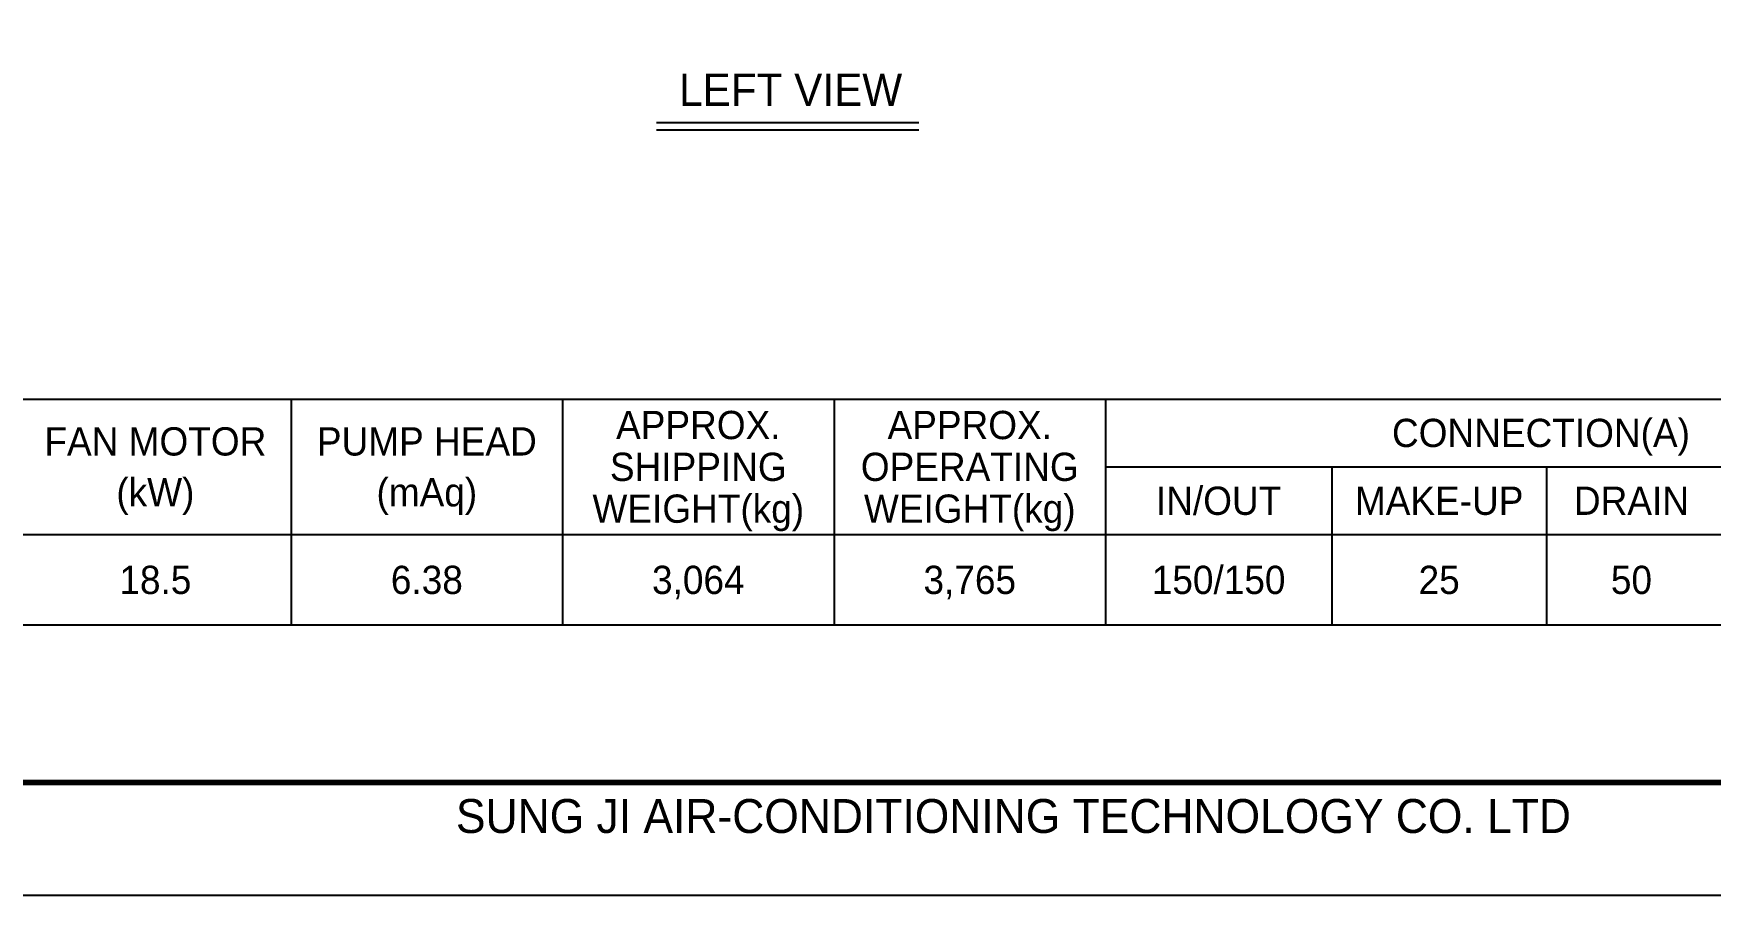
# Model space of a CAD drawing. Header units: millimetres. Extents: x -663796 to 30612, y -141670 to 21821.
# Drawn here: x 9056 to 19434, y 1026 to 6364 of the extents above; entities that cross this region are included whole.
import ezdxf
from ezdxf.enums import TextEntityAlignment as Align

# ---------------------------------------------------------------- set-up
doc = ezdxf.new("R2010")
doc.units = ezdxf.units.MM
for name, color, linetype in [('냉각탑_box', 1, 'Continuous'), ('냉각탑_form', 1, 'Continuous'), ('냉각탑_text', 3, 'Continuous')]:
    doc.layers.add(name, color=color, linetype=linetype)
doc.styles.add('돋움', font='Dotum.ttf')

msp = doc.modelspace()

# ---------------------------------------------------------------- linework, layer by layer
at = {"layer": 'Defpoints'}
msp.add_lwpolyline([(1205.1, 21821.4), (30612.3, 21821.4), (30612.3, 1026.4), (1205.1, 1026.4)], close=True, dxfattribs=at)
at = {"layer": '냉각탑_box'}
for p, q in [((12911.4, 5813.9), (14534.8, 5813.9)), ((12911.4, 5767.2), (14534.8, 5767.2)), ((10649.9, 4100.8), (10649.9, 2700.8)), ((12329.9, 4100.8), (12329.9, 2700.8)), ((14009.9, 4100.8), (14009.9, 2700.8)), ((15689.9, 4100.8), (15689.9, 2700.8)), ((15689.9, 3680.8), (21079.9, 3680.8)), ((17089.9, 3680.8), (17089.9, 2700.8)), ((18419.9, 3680.8), (18419.9, 2700.8)), ((6029.9, 3260.8), (21079.9, 3260.8))]:
    msp.add_line(p, q, dxfattribs=at)
msp.add_lwpolyline([(6029.9, 4100.8), (21079.9, 4100.8), (21079.9, 2700.8), (6029.9, 2700.8)], close=True, dxfattribs=at)
at = {"layer": '냉각탑_form', "const_width": 35}
msp.add_lwpolyline([(1905.3, 21121.3), (1905.3, 1726.5), (29912.2, 1726.5), (29912.2, 21121.3)], close=True, dxfattribs=at)

# ---------------------------------------------------------------- texts
at = {"layer": '냉각탑_form', "style": '돋움'}
msp.add_text('SUNG JI AIR-CONDITIONING TECHNOLOGY CO. LTD', height=210.051, dxfattribs=at).set_placement((11670, 1413.4))
at = {"layer": '냉각탑_text', "style": '돋움'}
for s, height, p in [('LEFT VIEW', 199.97, (13741.3, 6016)), ('APPROX.', 175, (13169.9, 3939.8)), ('APPROX.', 175, (14849.9, 3939.8)), ('CONNECTION(A)', 175, (18384.9, 3890.8)), ('FAN MOTOR', 175, (9809.9, 3838.3)), ('PUMP HEAD', 175, (11489.9, 3838.3)), ('SHIPPING', 175, (13169.9, 3680.8)), ('OPERATING', 175, (14849.9, 3680.8)), ('(kW)', 175, (9809.9, 3523.3)), ('(mAq)', 175, (11489.9, 3523.3)), ('IN/OUT', 175, (16389.9, 3470.8)), ('MAKE-UP', 175, (17754.9, 3470.8)), ('DRAIN', 175, (18944.9, 3470.8)), ('WEIGHT(kg)', 175, (13169.9, 3421.8)), ('WEIGHT(kg)', 175, (14849.9, 3421.8)), ('18.5', 175, (9809.9, 2980.8)), ('6.38', 175, (11489.9, 2980.8)), ('3,064', 175, (13169.9, 2980.8)), ('3,765', 175, (14849.9, 2980.8)), ('150/150', 175, (16389.9, 2980.8)), ('25', 175, (17754.9, 2980.8)), ('50', 175, (18944.9, 2980.8))]:
    msp.add_text(s, height=height, dxfattribs=at).set_placement(p, align=Align.MIDDLE_CENTER)

doc.saveas('drawing.dxf')
